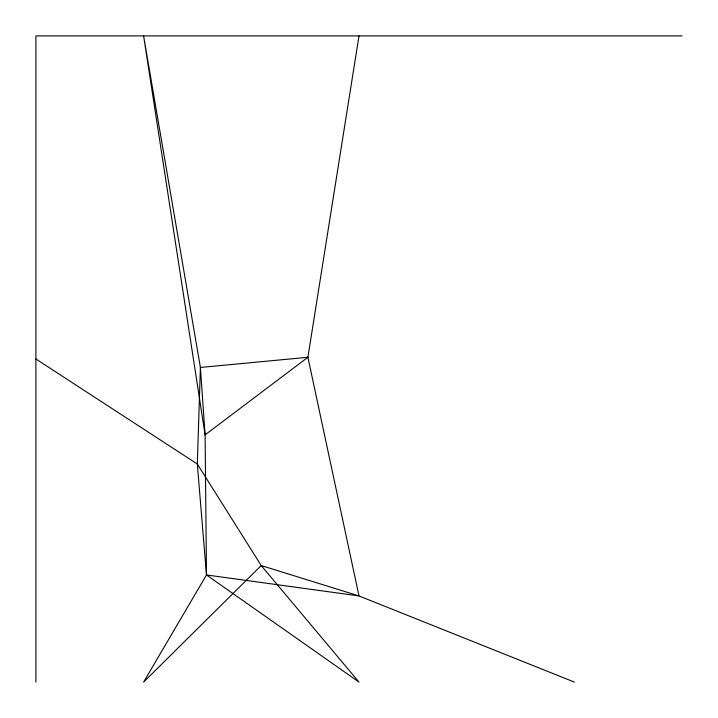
<?xml version="1.0" encoding="UTF-8"?>
<svg xmlns="http://www.w3.org/2000/svg" width="718" height="718" viewBox="0 0 718 718"><rect width="100%" height="100%" fill="white"/><g stroke="black" fill="none" stroke-linecap="round" stroke-linejoin="round"><path stroke-width="1.08" d="M359 35.9L307.887 357.277L359 595.94L574.4 682.1M206.488 574.956L143.6 682.1L261.217 565.551L359 595.94L206.488 574.956L197.315 464.025L200.403 367.463L143.6 35.9L205.106 434.866L206.488 574.956L359 682.1L261.217 565.551L197.315 464.025L35.9 359M682.1 35.9L35.9 35.9L35.9 682.1M307.887 357.277L205.106 434.866L200.403 367.463L307.887 357.277"/></g></svg>
